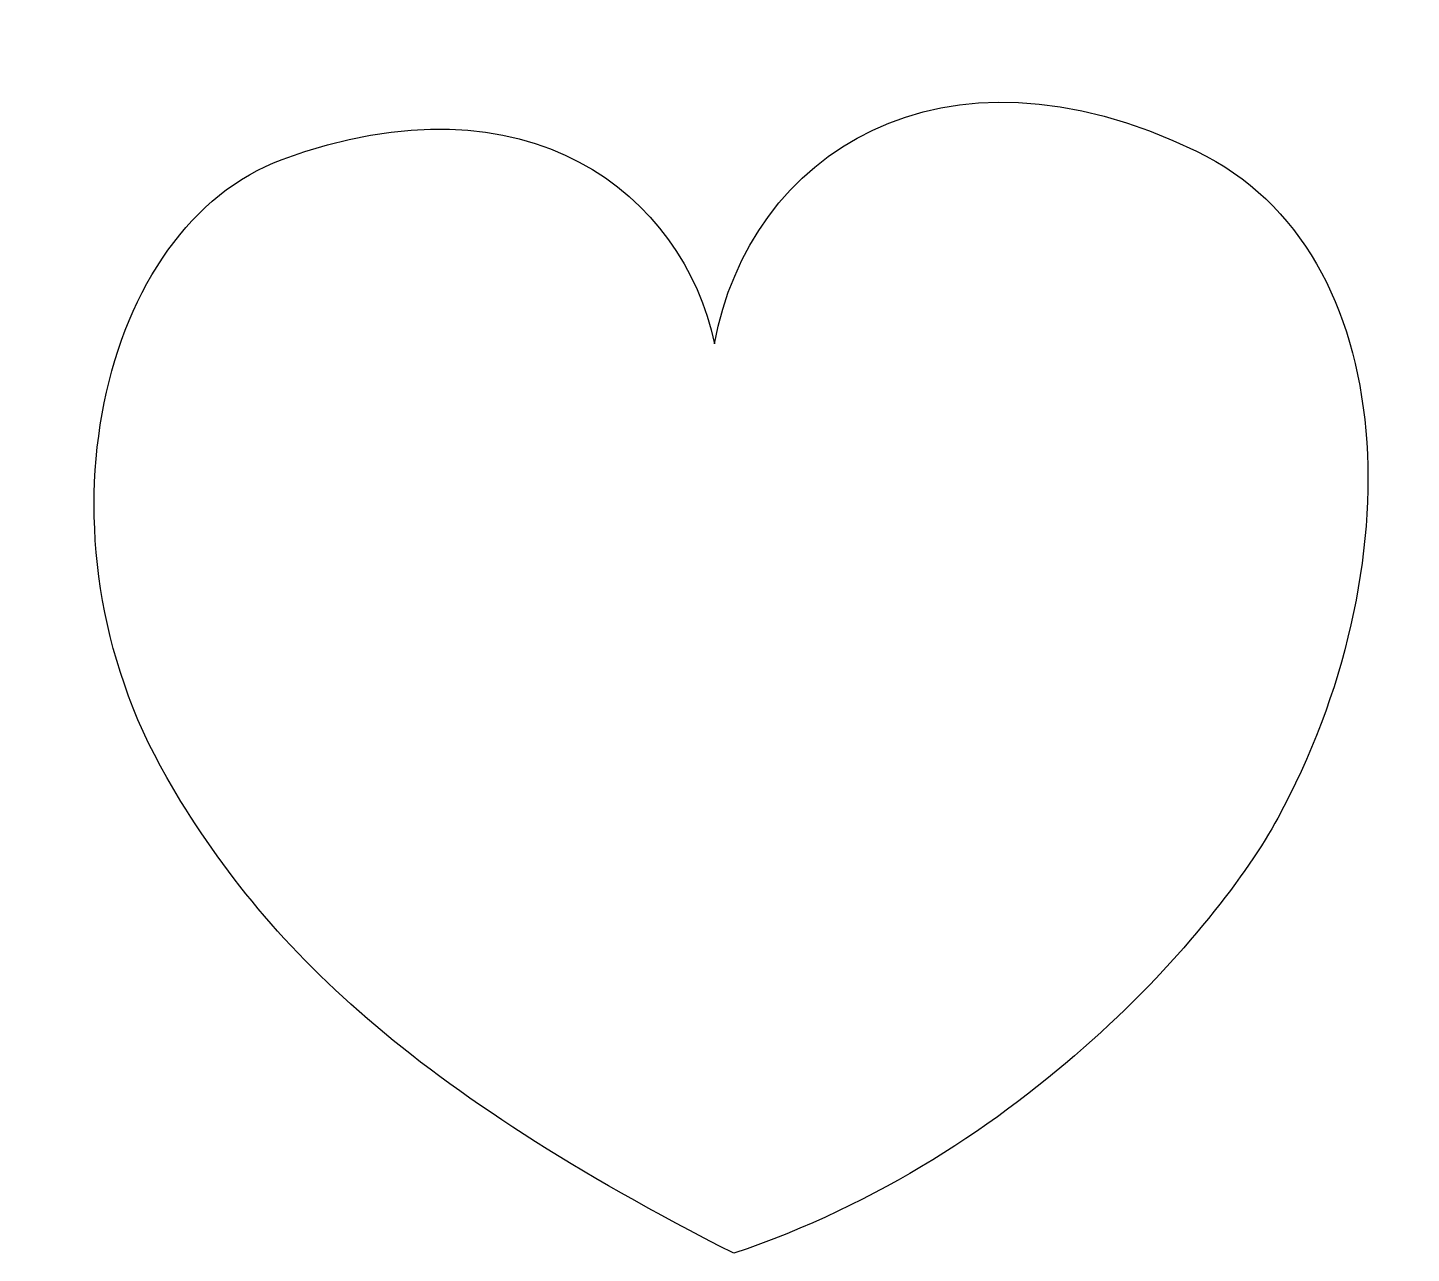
# Model space of a CAD drawing. Header units: centimetres. Extents: x -11.5 to 11.1, y -9.4 to 10.7.
import ezdxf

# ---------------------------------------------------------------- set-up
doc = ezdxf.new("R2010")
doc.units = ezdxf.units.CM
doc.header["$MEASUREMENT"] = 0
doc.layers.add('Camada 1', color=7, linetype='Continuous')

msp = doc.modelspace()

# ---------------------------------------------------------------- linework, layer by layer
at = {"layer": 'Camada 1'}
msp.add_open_spline([(0.04403, -9.43001), (4.79433, -7.84352), (7.98698, -4.08106), (8.95853, -2.30015), (8.95853, -2.30015), (11.14618, 1.71061), (11.06009, 6.96595), (7.62913, 8.6256), (7.62913, 8.6256), (3.44445, 10.65064), (0.29485, 8.57628), (-0.27035, 5.47142), (-0.27035, 5.47142), (-0.78497, 7.90152), (-3.30541, 9.9759), (-7.35547, 8.49098), (-7.35547, 8.49098), (-10.32822, 7.40111), (-11.52385, 2.32349), (-9.24507, -1.6342), (-9.24507, -1.6342), (-7.6268, -4.44434), (-5.19541, -6.7641), (0.04403, -9.43001)], degree=3, knots=[0, 0, 0, 0, 0.14285714, 0.14285714, 0.14285714, 0.14285714, 0.28571429, 0.28571429, 0.28571429, 0.28571429, 0.42857143, 0.42857143, 0.42857143, 0.42857143, 0.57142857, 0.57142857, 0.57142857, 0.57142857, 0.71428571, 0.71428571, 0.71428571, 0.71428571, 1, 1, 1, 1], dxfattribs=at)

doc.saveas('drawing.dxf')
